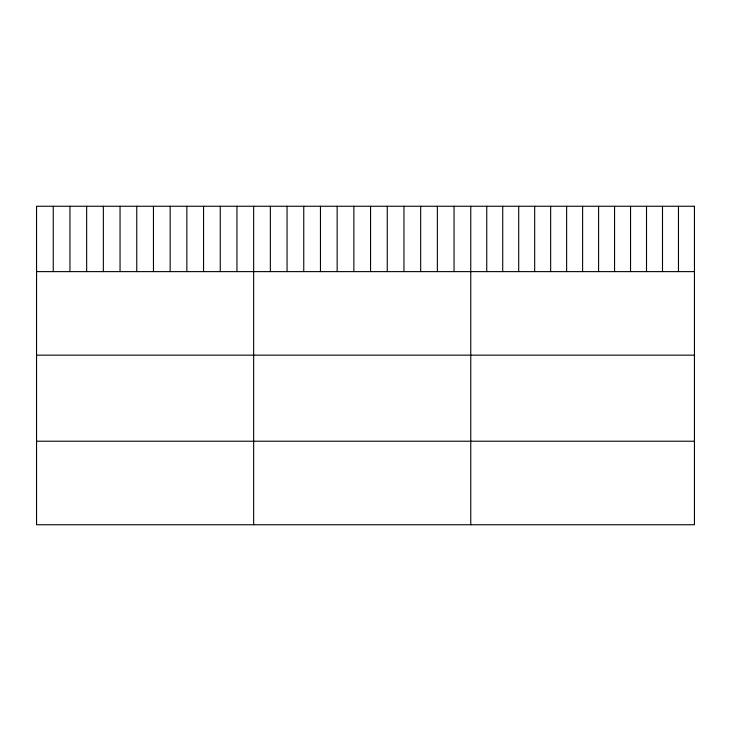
<?xml version="1.0" encoding="UTF-8"?>
<svg xmlns="http://www.w3.org/2000/svg" width="731" height="731" viewBox="0 0 731 731"><rect width="100%" height="100%" fill="white"/><g stroke="black" fill="none" stroke-linecap="round" stroke-linejoin="round"><path stroke-width="1.1" d="M36.55 271.621L694.45 271.621M36.55 355.156L694.45 355.156M36.55 441.222L694.45 441.222M678.469 206.252L678.469 271.621M662.496 206.252L662.496 271.621M646.515 206.252L646.515 271.621M630.542 206.252L630.542 271.621M614.561 206.252L614.561 271.621M598.588 206.252L598.588 271.621M582.607 206.252L582.607 271.621M566.626 206.252L566.626 271.621M550.653 206.252L550.653 271.621M534.672 206.252L534.672 271.621M518.699 206.252L518.699 271.621M502.718 206.252L502.718 271.621M486.745 206.252L486.745 271.621M470.764 206.252L470.764 524.748M454.061 206.252L454.061 271.621M437.366 206.252L437.366 271.621M420.663 206.252L420.663 271.621M403.96 206.252L403.96 271.621M387.266 206.252L387.266 271.621M370.562 206.252L370.562 271.621M353.859 206.252L353.859 271.621M337.155 206.252L337.155 271.621M320.461 206.252L320.461 271.621M303.758 206.252L303.758 271.621M287.055 206.252L287.055 271.621M270.36 206.252L270.36 271.621M253.657 206.252L253.657 524.748M236.954 206.252L236.954 271.621M220.259 206.252L220.259 271.621M203.556 206.252L203.556 271.621M186.853 206.252L186.853 271.621M170.159 206.252L170.159 271.621M153.455 206.252L153.455 271.621M136.752 206.252L136.752 271.621M120.048 206.252L120.048 271.621M103.354 206.252L103.354 271.621M86.651 206.252L86.651 271.621M69.948 206.252L69.948 271.621M53.253 206.252L53.253 271.621M694.45 206.252L36.55 206.252L36.55 524.748L694.45 524.748L694.45 206.252"/></g></svg>
